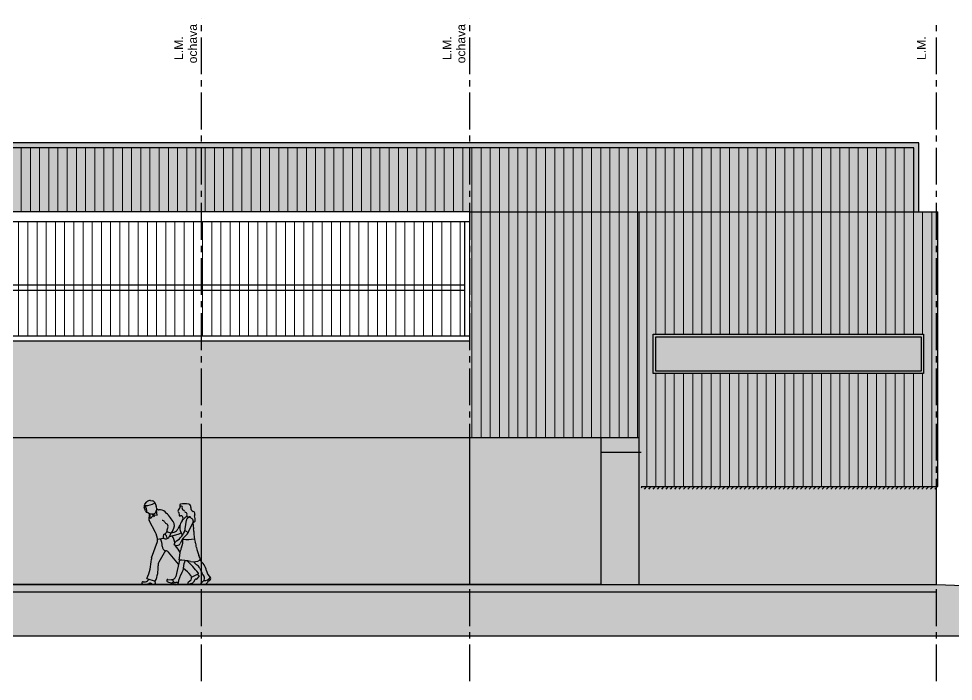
# Model space of a CAD drawing. Header units: inches. Extents: x -309 to 190, y -1585 to -1350.
# Drawn here: x 160.18 to 179.23, y -1427.28 to -1413.77 of the extents above; entities that cross this region are included whole.
import ezdxf

# ---------------------------------------------------------------- set-up
doc = ezdxf.new("R2010")
doc.units = ezdxf.units.IN
doc.header["$MEASUREMENT"] = 0
doc.linetypes.add('CENTER2', pattern=[1.125, 0.75, -0.125, 0.125, -0.125])
doc.linetypes.add('HIDDEN', pattern=[0.375, 0.25, -0.125])
doc.layers.get('0').update_dxf_attribs({"color": 9, "linetype": 'CONTINUOUS'})
for name, color, linetype in [('CARP', 9, 'CONTINUOUS'), ('color gris', 9, 'CONTINUOUS'), ('condensador', 9, 'HIDDEN'), ('esca', 9, 'CONTINUOUS'), ('FMR', 9, 'CONTINUOUS'), ('lm', 9, 'HIDDEN'), ('referencias', 9, 'CONTINUOUS'), ('sombras', 9, 'CONTINUOUS'), ('TECH', 9, 'CONTINUOUS'), ('TEXT-CARP', 9, 'CONTINUOUS')]:
    doc.layers.add(name, color=color, linetype=linetype)
doc.layers.add('color +', color=9, linetype='CONTINUOUS', lineweight=18)
doc.styles.add('ARIAL', font='arial.ttf', dxfattribs={"height": 0.225})

# ---------------------------------------------------------------- blocks, each defined once
blk = doc.blocks.new('A$C35FC39B5')
for p, q in [((-24.93, 65.15), (-23.34, 66.93)), ((-20.53, 67.93), (-18.91, 67.67)), ((-17.27, 66.38), (-16.08, 63.54)), ((-24.37, 59.92), (-25.39, 62.88)), ((-20.69, 54.22), (-21.21, 57.99)), ((-15.38, 56.7), (-15.82, 60.67)), ((1.35, 58.84), (1.52, 56.73)), ((-16.71, 43.39), (-21.49, 52.61)), ((-18.45, 56.51), (-20.69, 54.22)), ((-19.18, 57.62), (-17.81, 55.52)), ((-17.81, 55.52), (-17.66, 57.73)), ((-17.71, 56.9), (-15.38, 56.7)), ((6.39, 46.08), (7.29, 52.7)), ((9.16, 44.2), (12.37, 51.23)), ((12.17, 50.79), (12.83, 46.1)), ((-4.63, 42.95), (-2.17, 43.64)), ((2.24, 48.9), (0.71, 45.98)), ((6.07, 44.82), (8.72, 43.35)), ((-19.69, 23.7), (-15.28, 36.35)), ((-15.22, 38.7), (-16.23, 42.18)), ((-15.07, 38.03), (-10.47, 39)), ((-8.07, 38.43), (-7.12, 38.88)), ((-5.85, 40.19), (0.91, 41.94)), ((-9.09, 29.23), (-14.11, 20.33)), ((-2.32, 34.3), (-1.25, 35.95)), ((-2, 33.59), (0.14, 33.31)), ((1.59, 21.76), (2.74, 29.4)), ((1.21, 18.85), (-6.74, 28.03)), ((1.9, 21.76), (-1.08, 9.11)), ((-23.37, 7.62), (-16.84, 5.51)), ((11.17, 8.67), (16.3, 11.23)), ((15.44, 7.36), (16.94, 8.99)), ((16.88, 9.75), (16.22, 10.27)), ((-21.55, 7.03), (-22.55, 6)), ((-17.16, 5.62), (-16.99, 3.86)), ((-7.07, 6.91), (-4.25, 6.74)), ((0.91, 4.45), (-1.09, 4.48)), ((10.21, 5.87), (8.39, 4.26)), ((8.84, 3.37), (11.56, 3.98)), ((13.77, 6.72), (12.6, 4.74))]:
    blk.add_line(p, q)
for centre, radius, start, end in [((-23.21, 63.62), 2.3, 138.2725, 198.8836), ((-24.35, 77.12), 12.96, 268.2046, 303.323), ((-21.02, 64.86), 3.11, 80.8596, 138.2725), ((-19.25, 65.55), 2.15, 22.63866, 80.8596), ((2.82, 64.51), 0.734, 102.233, 277.4698), ((5.77, 50.93), 14.63, 77.32548, 102.233), ((8.49, 63.05), 2.21, 348.8247, 77.32548), ((-34.85, 58.88), 11.4, 359.8619, 27.62778), ((-22.56, 60.54), 1.91, 198.8836, 259.2787), ((-23.31, 56.61), 2.08, 331.8788, 79.27868), ((-18.83, 65.26), 7.65, 242.642, 276.1376), ((-18.2, 59.32), 1.67, 276.1376, 324.0537), ((-21.67, 61.84), 5.96, 324.0537, 1.50245), ((-20.82, 61.57), 5.13, 4.43507, 22.63866), ((-14.49, 62.06), 1.22, 184.4351, 278.1086), ((-13.46, 54.81), 6.11, 45.89735, 98.10856), ((-40.74, 26.66), 45.31, 33.75794, 45.89735), ((1.69, 59.82), 1.04, 126.1641, 250.698), ((-1.07, 63.41), 3.49, 307.8992, 8.39333), ((3.06, 62.69), 1.1, 332.795, 97.46982), ((5.04, 61.68), 1.12, 152.795, 269.0156), ((5.01, 59.73), 0.822, 4.31688, 89.01563), ((6.86, 59.87), 1.04, 184.317, 256.9418), ((6.31, 57.49), 1.4, 330.1172, 76.94184), ((13.17, 62.12), 2.56, 168.8247, 256.3295), ((12.19, 58.11), 1.57, 337.1623, 76.3295), ((-18.61, 54.1), 3.25, 151.8788, 207.4006), ((-11.78, 50.18), 2.5, 33.53222, 85.58315), ((-5.17, 54.56), 5.42, 213.5322, 240.2121), ((-7.97, 48.55), 5.91, 322.0121, 33.75794), ((2.28, 56.79), 0.761, 184.837, 293.1473), ((9.92, 47.28), 7.85, 139.7594, 207.8635), ((3.14, 54.78), 1.42, 17.6555, 113.1473), ((1.62, 54.3), 3.02, 319.7594, 17.6555), ((10.21, 48.99), 7.08, 111.6358, 148.268), ((9.94, 52.34), 2.68, 76.55222, 172.2985), ((8.5, 56.23), 1.12, 150.1172, 303.5326), ((9.67, 54.46), 1.01, 14.58091, 123.5326), ((11.33, 54.89), 0.701, 194.5809, 253.7614), ((10.63, 52.49), 1.8, 351.0597, 73.76139), ((9.94, 52.34), 2.68, 335.4213, 345.4515), ((13.16, 52.09), 0.756, 171.0597, 349.6892), ((15.38, 56.77), 1.88, 157.1623, 198.6505), ((5.59, 53.47), 8.45, 349.6892, 18.65048), ((-10.5, 44.42), 2.5, 290.717, 353.706), ((-8.65, 36.54), 7.1, 57.63883, 85.76492), ((3.66, 42.86), 11.75, 156.4478, 173.706), ((-8.77, 48.28), 1.82, 336.4478, 60.21212), ((8.94, 35.33), 15.56, 142.0121, 161.1379), ((-3.43, 48.14), 4.67, 285.5802, 332.446), ((-8.58, 50), 15.54, 301.823, 341.262), ((-9.16, 37.19), 13.73, 15.85539, 27.8635), ((0.7, 46.85), 5.74, 341.262, 352.2985), ((-0.71, 48.72), 10.85, 309.3416, 335.4213), ((1, 44.42), 11.95, 358.1904, 8.07041), ((36.7, 43.29), 23.77, 178.1904, 198.1752), ((-22.65, 40.31), 6.69, 16.17662, 27.40058), ((-18.92, 37.62), 3.86, 340.7623, 16.17662), ((-21.53, 33.24), 10.05, 356.3912, 31.39562), ((-8.91, 40.23), 1.99, 110.717, 295.2186), ((-12.9, 37.67), 5.47, 10.68062, 53.5036), ((-8.2, 41.19), 2.55, 295.2186, 341.138), ((-16.31, 32.92), 14.74, 8.8292, 31.93736), ((1.08, 34.43), 2.78, 121.823, 146.9687), ((-0.69, 48.17), 6.44, 284.4402, 307.6918), ((13.43, 31.46), 11.46, 129.3416, 163.0088), ((-9.16, 37.19), 13.73, 336.0514, 6.03307), ((8.18, 61.45), 23.67, 261.1731, 282.8743), ((-8.21, 32.4), 3.29, 176.3912, 260.5269), ((-9.32, 25.8), 3.4, 40.9154, 80.52691), ((-1.94, 34.05), 0.462, 146.9687, 262.5084), ((1.38, 34.74), 3.05, 203.786, 215.2956), ((-150.41, -72.72), 182.94, 33.30062, 35.2956), ((0.42, 35.43), 2.15, 262.5084, 343.0088), ((11.29, 28.11), 8.65, 156.0514, 171.4273), ((-6.82, 29), 22.04, 6.81812, 18.1752), ((34.07, 33.89), 19.14, 186.8181, 205.955), ((-61.42, 24.27), 41.54, 336.3651, 357.6065), ((-15.88, 22.37), 4.05, 160.7623, 177.6065), ((2.45, -12.87), 34.64, 76.70558, 91.42834), ((12.77, 30.79), 10.22, 256.7056, 300.4397), ((6.09, 20.27), 11.98, 8.1632, 25.955), ((10.64, 11.53), 12.33, 9.92249, 55.93276), ((-39.24, 15.67), 24.59, 335.6011, 4.4439), ((-9.89, 17.95), 4.84, 150.604, 184.4439), ((-2.74, 16.33), 7.72, 327.1104, 359.9547), ((-6.53, -2.38), 21.1, 35.42559, 57.1545), ((16.52, 16.31), 11.54, 152.9691, 179.9547), ((-57.62, -48.38), 95.54, 39.17672, 46.90706), ((16.86, 21.73), 3.84, 197.564, 242.5624), ((12.57, 13.48), 5.45, 20.63568, 62.56236), ((50.52, 27.78), 35.1, 200.6357, 212.5813), ((-4.07, 9.81), 3.07, 266.628, 346.7754), ((19.44, 1.99), 18.69, 147.1104, 174.0684), ((8.23, 8.11), 2.99, 311.4418, 35.42559), ((14.72, 6.16), 1.1, 75.95447, 149.3376), ((15.1, 7.68), 0.463, 255.9545, 317.2314), ((16.58, 10.73), 0.577, 119.2305, 231.6722), ((16.06, 11.65), 0.486, 299.2305, 39.17672), ((16.56, 9.34), 0.519, 317.2314, 51.67217), ((18.94, 7.59), 2.39, 311.9072, 32.58131), ((21.52, 10.98), 4.87, 262.0908, 328.5558), ((31.78, 15.23), 9.14, 189.9225, 229.526), ((25.22, 7.54), 0.969, 320.277, 49.52602), ((-26.37, 4.14), 0.876, 80.29458, 265.0536), ((-25.47, 14.47), 11.25, 265.0536, 289.3478), ((-25.45, 9.53), 4.59, 260.2946, 303.9264), ((-24.04, 7.44), 2.07, 303.9264, 315.9328), ((-20.85, 1.31), 2.7, 59.54999, 109.3478), ((-17.33, 7.31), 4.26, 239.55, 263.73), ((-17.71, 3.79), 0.72, 263.73, 5.43997), ((-7.13, 6.03), 0.879, 86.62799, 240.7017), ((-3.74, 12.07), 7.8, 240.7017, 269.744), ((-3.78, 3.23), 1.04, 39.94133, 89.74405), ((-1.07, 6.9), 2.42, 182.4068, 269.3885), ((-0.72, 5.79), 2.95, 219.9413, 283.8945), ((-0.29, 4.04), 1.14, 283.8945, 354.0683), ((8.73, 3.87), 0.519, 131.4418, 282.8218), ((11.2, 5.57), 1.63, 282.8218, 329.3376), ((19.06, 3.7), 0.733, 125.3629, 262.3171), ((6.34, 21.62), 21.25, 305.3629, 311.9072), ((20, 10.68), 7.78, 262.3171, 284.9173), ((21.46, 5.21), 2.12, 284.9173, 341.6853), ((25.45, 3.89), 2.08, 117.3061, 161.6853), ((22.33, 9.95), 4.73, 297.3061, 320.277)]:
    blk.add_arc(centre, radius, start, end)

msp = doc.modelspace()

# ---------------------------------------------------------------- hatches: boundary and pattern name
at = {"ltscale": 0.5}
h = msp.add_hatch(color=256, dxfattribs=at)
h.dxf.hatch_style = 1
h.paths.add_polyline_path([(172.825, -1417.707), (169.377, -1417.707), (169.377, -1418.706), (169.377, -1422.307), (172.045, -1422.307), (172.825, -1422.307)])
h.paths.add_polyline_path([(178.919, -1418.706), (178.919, -1417.707), (172.825, -1417.707), (172.825, -1423.307), (178.919, -1423.307)])
at = {"layer": 'color +'}
h = msp.add_hatch(dxfattribs=at)
h.set_pattern_fill('LINE', color=256, scale=1.5, angle=450)
h.set_pattern_definition([(90, (351.29402, -1086.50672), (-0.1875, 4e-16), [])])
h.paths.add_polyline_path([(178.429, -1416.407), (152.959, -1416.407), (152.959, -1417.707), (175.469, -1417.707), (178.429, -1417.707)])
h = msp.add_hatch(dxfattribs=at)
h.set_pattern_fill('LINE', color=256, scale=1.5, angle=450)
h.set_pattern_definition([(90, (351.29402, -1072.9705), (-0.1875, 4e-16), [])])
h.paths.add_polyline_path([(172.853, -1417.207), (169.377, -1417.207), (169.377, -1418.706), (169.377, -1422.307), (172.031, -1422.307), (172.839, -1422.307)])
h.paths.add_polyline_path([(178.929, -1423.307), (178.924, -1417.707), (172.868, -1417.707), (172.853, -1423.307)])
h.paths.add_polyline_path([(173.115, -1421.007), (173.115, -1420.207), (178.627, -1420.207), (178.627, -1421.007)], flags=16)
h = msp.add_hatch(dxfattribs=at)
h.set_pattern_fill('LINE', color=256, scale=1.5, angle=90)
h.set_pattern_definition([(90, (1695.80379, -1107.97498), (-0.1875, 0), [])])
h.paths.add_polyline_path([(163.908, -1417.907), (153.059, -1417.907), (153.059, -1420.237), (163.908, -1420.237)])
h.paths.add_polyline_path([(169.377, -1417.907), (163.908, -1417.907), (163.908, -1420.237), (169.377, -1420.237)])
at = {"layer": 'color gris'}
h = msp.add_hatch(color=256, dxfattribs=at)
h.paths.add_polyline_path([(125.718, -1425.516), (125.647, -1425.523), (125.657, -1425.533), (125.7, -1425.533), (125.71, -1425.528), (125.721, -1425.516)], flags=16)
h.paths.add_polyline_path([(139.007, -1425.307), (134.769, -1425.307), (134.769, -1426.357), (139.007, -1426.357)])
h.paths.add_polyline_path([(163.908, -1425.307), (160.842, -1425.307), (139.007, -1425.307), (139.007, -1426.357), (163.908, -1426.357)])
h.paths.add_polyline_path([(169.377, -1425.307), (163.908, -1425.307), (163.908, -1426.357), (169.377, -1426.357)])
h.paths.add_polyline_path([(178.889, -1425.307), (169.377, -1425.307), (169.377, -1426.357), (178.889, -1426.357)])
edge = h.paths.add_edge_path()
edge.add_arc((186.616, -1738.773), 313.238, 89.31766, 90.68234)
edge.add_line((182.885, -1425.557), (182.885, -1425.46))
edge.add_line((182.885, -1425.46), (182.885, -1425.457))
edge.add_line((182.885, -1425.457), (178.895, -1425.307))
edge.add_line((178.895, -1425.307), (178.889, -1426.357))
edge.add_line((178.889, -1426.357), (190.346, -1426.357))
edge.add_line((190.346, -1426.357), (190.346, -1425.557))
edge = h.paths.add_edge_path()
edge.add_line((126.779, -1425.511), (126.779, -1426.357))
edge.add_line((126.779, -1426.357), (134.769, -1426.357))
edge.add_line((134.769, -1426.357), (134.769, -1425.307))
edge.add_line((134.769, -1425.307), (132.521, -1425.394))
edge.add_line((132.521, -1425.394), (132.488, -1425.457))
edge.add_line((132.488, -1425.457), (132.482, -1425.458))
edge.add_line((132.482, -1425.458), (132.477, -1425.458))
edge.add_line((132.477, -1425.458), (132.454, -1425.463))
edge.add_line((132.454, -1425.463), (132.445, -1425.394))
edge.add_line((132.445, -1425.394), (130.789, -1425.457))
edge.add_line((130.789, -1425.457), (130.789, -1425.557))
edge.add_arc((126.7, -1608.397), 182.886, 88.71889, 89.97526)
at = {"layer": 'esca'}
h = msp.add_hatch(color=256, dxfattribs=at)
h.dxf.hatch_style = 1
h.paths.add_polyline_path([(178.529, -1416.307), (152.959, -1416.307), (152.959, -1417.707), (175.469, -1417.707), (178.529, -1417.707)])
h = msp.add_hatch(color=256, dxfattribs=at)
h.dxf.hatch_style = 1
h.set_gradient(color1=(132, 132, 132), color2=(214, 214, 214), tint=1)
h.paths.add_polyline_path([(177.577, -1420.257), (173.165, -1420.257), (173.165, -1420.957), (177.577, -1420.957)])
at = {"layer": 'referencias', "linetype": 'Continuous', "lineweight": 5}
h = msp.add_hatch(color=256, dxfattribs=at)
h.dxf.hatch_style = 1
h.paths.add_polyline_path([(163.908, -1420.337), (152.959, -1420.337), (152.959, -1422.207), (153.114, -1422.207, -0.414214), (153.264, -1422.357), (153.264, -1422.807), (153.299, -1422.807), (153.299, -1422.742), (153.452, -1422.742), (153.452, -1422.807), (155.137, -1422.807), (155.137, -1422.307), (163.908, -1422.307)])
h.paths.add_polyline_path([(169.377, -1420.337), (163.908, -1420.337), (163.908, -1422.307), (169.377, -1422.307)])
h = msp.add_hatch(color=256, dxfattribs=at)
h.dxf.hatch_style = 1
h.paths.add_polyline_path([(136.235, -1422.307), (134.769, -1425.307)], flags=16)
h.paths.add_polyline_path([(150.137, -1422.307), (134.769, -1422.307), (134.769, -1425.307), (150.137, -1425.307)])
h.paths.add_polyline_path([(158.203, -1422.307), (155.137, -1422.307), (155.137, -1425.307), (158.203, -1425.307)])
h.paths.add_polyline_path([(169.377, -1422.307), (158.203, -1422.307), (158.203, -1425.307), (169.377, -1425.307)])
h.paths.add_polyline_path([(175.082, -1422.307), (169.377, -1425.307)])
h = msp.add_hatch(color=256, dxfattribs=at)
h.dxf.hatch_style = 1
h.paths.add_polyline_path([(172.825, -1422.307), (169.377, -1422.307), (169.377, -1425.307), (172.825, -1425.307)])
h = msp.add_hatch(color=256, dxfattribs=at)
h.dxf.hatch_style = 1
h.paths.add_polyline_path([(178.889, -1423.307), (172.825, -1423.307), (172.825, -1425.307), (178.889, -1425.307)])
at = {"layer": 'sombras'}
h = msp.add_hatch(dxfattribs=at)
h.set_pattern_fill('LINE', color=256, scale=0.5, angle=45)
h.set_pattern_definition([(45, (118.771835, 46.46942), (-0.0441941738, 0.0441941738), [])])
h.paths.add_polyline_path([(172.867, -1423.307), (172.867, -1423.36), (178.889, -1423.36), (178.889, -1423.307)])

# ---------------------------------------------------------------- linework, layer by layer
for points in [[(169.277, -1420.237), (169.277, -1417.907)], [(130.789, -1425.557), (130.789, -1425.457), (134.769, -1425.307), (134.769, -1425.307), (178.889, -1425.307), (178.889, -1425.307), (182.889, -1425.457)], [(190.346, -1425.557), (190.346, -1425.557), (190.346, -1426.357), (126.779, -1426.357)]]:
    msp.add_lwpolyline(points)
at = {"ltscale": 0.5}
msp.add_lwpolyline([(173.165, -1420.257), (178.577, -1420.257), (178.577, -1420.957), (173.165, -1420.957)], close=True, dxfattribs=at)
at = {"layer": 'CARP'}
for p, q in [((172.825, -1417.707), (178.919, -1417.707)), ((152.959, -1417.907), (169.377, -1417.907))]:
    msp.add_line(p, q, dxfattribs=at)
for points in [[(178.529, -1417.707), (178.529, -1416.307), (152.959, -1416.307)], [(178.429, -1417.707), (178.429, -1416.407), (152.959, -1416.407)], [(169.377, -1417.707), (169.377, -1417.707), (152.959, -1417.707)]]:
    msp.add_lwpolyline(points, dxfattribs=at)
at = {"layer": 'condensador', "linetype": 'ByBlock'}
for p, q in [((178.627, -1420.207), (178.627, -1420.957)), ((178.889, -1425.307), (178.889, -1423.307)), ((172.825, -1425.307), (178.889, -1425.307))]:
    msp.add_line(p, q, dxfattribs=at)
msp.add_lwpolyline([(173.115, -1420.207), (178.627, -1420.207), (178.627, -1421.007), (173.115, -1421.007)], close=True, dxfattribs=at)
msp.add_lwpolyline([(134.769, -1425.457), (178.889, -1425.457)], dxfattribs=at)
at = {"layer": 'FMR', "ltscale": 0.5}
for p, q in [((169.377, -1417.707), (172.825, -1417.707)), ((172.825, -1422.307), (172.825, -1417.707)), ((152.959, -1419.307, 0), (169.277, -1419.307)), ((153.059, -1420.237), (169.377, -1420.237)), ((152.959, -1420.337), (169.377, -1420.337)), ((172.867, -1423.307), (178.919, -1423.307))]:
    msp.add_line(p, q, dxfattribs=at)
for points in [[(178.919, -1423.307), (178.919, -1417.707)], [(169.277, -1419.206), (153.059, -1419.207)]]:
    msp.add_lwpolyline(points, dxfattribs=at)
at = {"layer": 'lm', "linetype": 'CENTER2'}
for points in [[(163.908, -1427.279), (163.908, -1413.774)], [(169.377, -1427.279), (169.377, -1413.774)], [(178.889, -1427.279), (178.889, -1413.801)]]:
    msp.add_lwpolyline(points, dxfattribs=at)
at = {"layer": 'TECH'}
for p, q in [((172.045, -1422.307), (172.825, -1422.307)), ((172.825, -1425.307), (172.825, -1422.307)), ((172.045, -1422.607), (172.867, -1422.607))]:
    msp.add_line(p, q, dxfattribs=at)
msp.add_lwpolyline([(155.137, -1422.307), (172.045, -1422.307), (172.045, -1425.307), (155.137, -1425.307)], close=True, dxfattribs=at)
for points in [[(163.908, -1425.307), (163.908, -1422.307)], [(169.377, -1425.307), (169.377, -1422.307)]]:
    msp.add_lwpolyline(points, dxfattribs=at)

# ---------------------------------------------------------------- block references
at = {"xscale": 0.0263202417547177, "yscale": 0.0263202417547177, "zscale": 0.0263202417547177}
msp.add_blockref('A$C35FC39B5', (163.409, -1425.385), dxfattribs=at)

# ---------------------------------------------------------------- texts
at = {"layer": 'TEXT-CARP', "style": 'ARIAL'}
for s, p in [('ochava', (163.814, -1414.684)), ('ochava', (169.283, -1414.684)), ('L.M.', (163.53, -1414.616)), ('L.M.', (168.999, -1414.616)), ('L.M.', (178.671, -1414.616))]:
    msp.add_text(s, height=0.1782, rotation=90, dxfattribs=at).set_placement(p)

doc.saveas('drawing.dxf')
